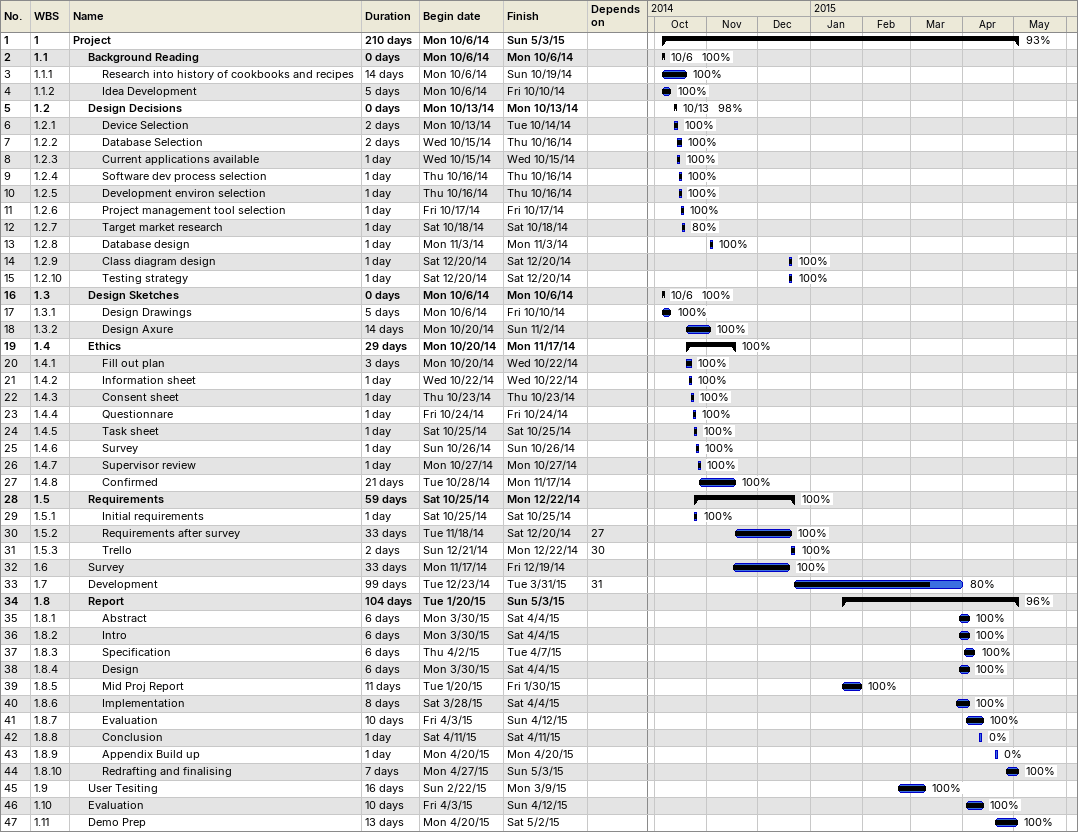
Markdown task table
| ID | WBS | Task | Duration | Start | Finish | Predecessors | % complete |
|---|---|---|---|---|---|---|---|
| 1 | 1 | **Project** | 210d | 2014-10-06 | 2015-05-03 |  | 93 |
| 2 | 1.1 | **Background Reading** | 0d | 2014-10-06 | 2014-10-06 |  | 100 |
| 3 | 1.1.1 | Research into history of cookbooks and recipes | 14d | 2014-10-06 | 2014-10-19 |  | 100 |
| 4 | 1.1.2 | Idea Development | 5d | 2014-10-06 | 2014-10-10 |  | 100 |
| 5 | 1.2 | **Design Decisions** | 0d | 2014-10-13 | 2014-10-13 |  | 98 |
| 6 | 1.2.1 | Device Selection | 2d | 2014-10-13 | 2014-10-14 |  | 100 |
| 7 | 1.2.2 | Database Selection | 2d | 2014-10-15 | 2014-10-16 |  | 100 |
| 8 | 1.2.3 | Current applications available | 1d | 2014-10-15 | 2014-10-15 |  | 100 |
| 9 | 1.2.4 | Software dev process selection | 1d | 2014-10-16 | 2014-10-16 |  | 100 |
| 10 | 1.2.5 | Development environ selection | 1d | 2014-10-16 | 2014-10-16 |  | 100 |
| 11 | 1.2.6 | Project management tool selection | 1d | 2014-10-17 | 2014-10-17 |  | 100 |
| 12 | 1.2.7 | Target market research | 1d | 2014-10-18 | 2014-10-18 |  | 80 |
| 13 | 1.2.8 | Database design | 1d | 2014-11-03 | 2014-11-03 |  | 100 |
| 14 | 1.2.9 | Class diagram design | 1d | 2014-12-20 | 2014-12-20 |  | 100 |
| 15 | 1.2.10 | Testing strategy | 1d | 2014-12-20 | 2014-12-20 |  | 100 |
| 16 | 1.3 | **Design Sketches** | 0d | 2014-10-06 | 2014-10-06 |  | 100 |
| 17 | 1.3.1 | Design Drawings | 5d | 2014-10-06 | 2014-10-10 |  | 100 |
| 18 | 1.3.2 | Design Axure | 14d | 2014-10-20 | 2014-11-02 |  | 100 |
| 19 | 1.4 | **Ethics** | 29d | 2014-10-20 | 2014-11-17 |  | 100 |
| 20 | 1.4.1 | Fill out plan | 3d | 2014-10-20 | 2014-10-22 |  | 100 |
| 21 | 1.4.2 | Information sheet | 1d | 2014-10-22 | 2014-10-22 |  | 100 |
| 22 | 1.4.3 | Consent sheet | 1d | 2014-10-23 | 2014-10-23 |  | 100 |
| 23 | 1.4.4 | Questionnare | 1d | 2014-10-24 | 2014-10-24 |  | 100 |
| 24 | 1.4.5 | Task sheet | 1d | 2014-10-25 | 2014-10-25 |  | 100 |
| 25 | 1.4.6 | Survey | 1d | 2014-10-26 | 2014-10-26 |  | 100 |
| 26 | 1.4.7 | Supervisor review | 1d | 2014-10-27 | 2014-10-27 |  | 100 |
| 27 | 1.4.8 | Confirmed | 21d | 2014-10-28 | 2014-11-17 |  | 100 |
| 28 | 1.5 | **Requirements** | 59d | 2014-10-25 | 2014-12-22 |  | 100 |
| 29 | 1.5.1 | Initial requirements | 1d | 2014-10-25 | 2014-10-25 |  | 100 |
| 30 | 1.5.2 | Requirements after survey | 33d | 2014-11-18 | 2014-12-20 | 27 | 100 |
| 31 | 1.5.3 | Trello | 2d | 2014-12-21 | 2014-12-22 | 30 | 100 |
| 32 | 1.6 | Survey | 33d | 2014-11-17 | 2014-12-19 |  | 100 |
| 33 | 1.7 | Development | 99d | 2014-12-23 | 2015-03-31 | 31 | 80 |
| 34 | 1.8 | **Report** | 104d | 2015-01-20 | 2015-05-03 |  | 96 |
| 35 | 1.8.1 | Abstract | 6d | 2015-03-30 | 2015-04-04 |  | 100 |
| 36 | 1.8.2 | Intro | 6d | 2015-03-30 | 2015-04-04 |  | 100 |
| 37 | 1.8.3 | Specification | 6d | 2015-04-02 | 2015-04-07 |  | 100 |
| 38 | 1.8.4 | Design | 6d | 2015-03-30 | 2015-04-04 |  | 100 |
| 39 | 1.8.5 | Mid Proj Report | 11d | 2015-01-20 | 2015-01-30 |  | 100 |
| 40 | 1.8.6 | Implementation | 8d | 2015-03-28 | 2015-04-04 |  | 100 |
| 41 | 1.8.7 | Evaluation | 10d | 2015-04-03 | 2015-04-12 |  | 100 |
| 42 | 1.8.8 | Conclusion | 1d | 2015-04-11 | 2015-04-11 |  | 0 |
| 43 | 1.8.9 | Appendix Build up | 1d | 2015-04-20 | 2015-04-20 |  | 0 |
| 44 | 1.8.10 | Redrafting and finalising | 7d | 2015-04-27 | 2015-05-03 |  | 100 |
| 45 | 1.9 | User Tesiting | 16d | 2015-02-22 | 2015-03-09 |  | 100 |
| 46 | 1.10 | Evaluation | 10d | 2015-04-03 | 2015-04-12 |  | 100 |
| 47 | 1.11 | Demo Prep | 13d | 2015-04-20 | 2015-05-02 |  | 100 |
